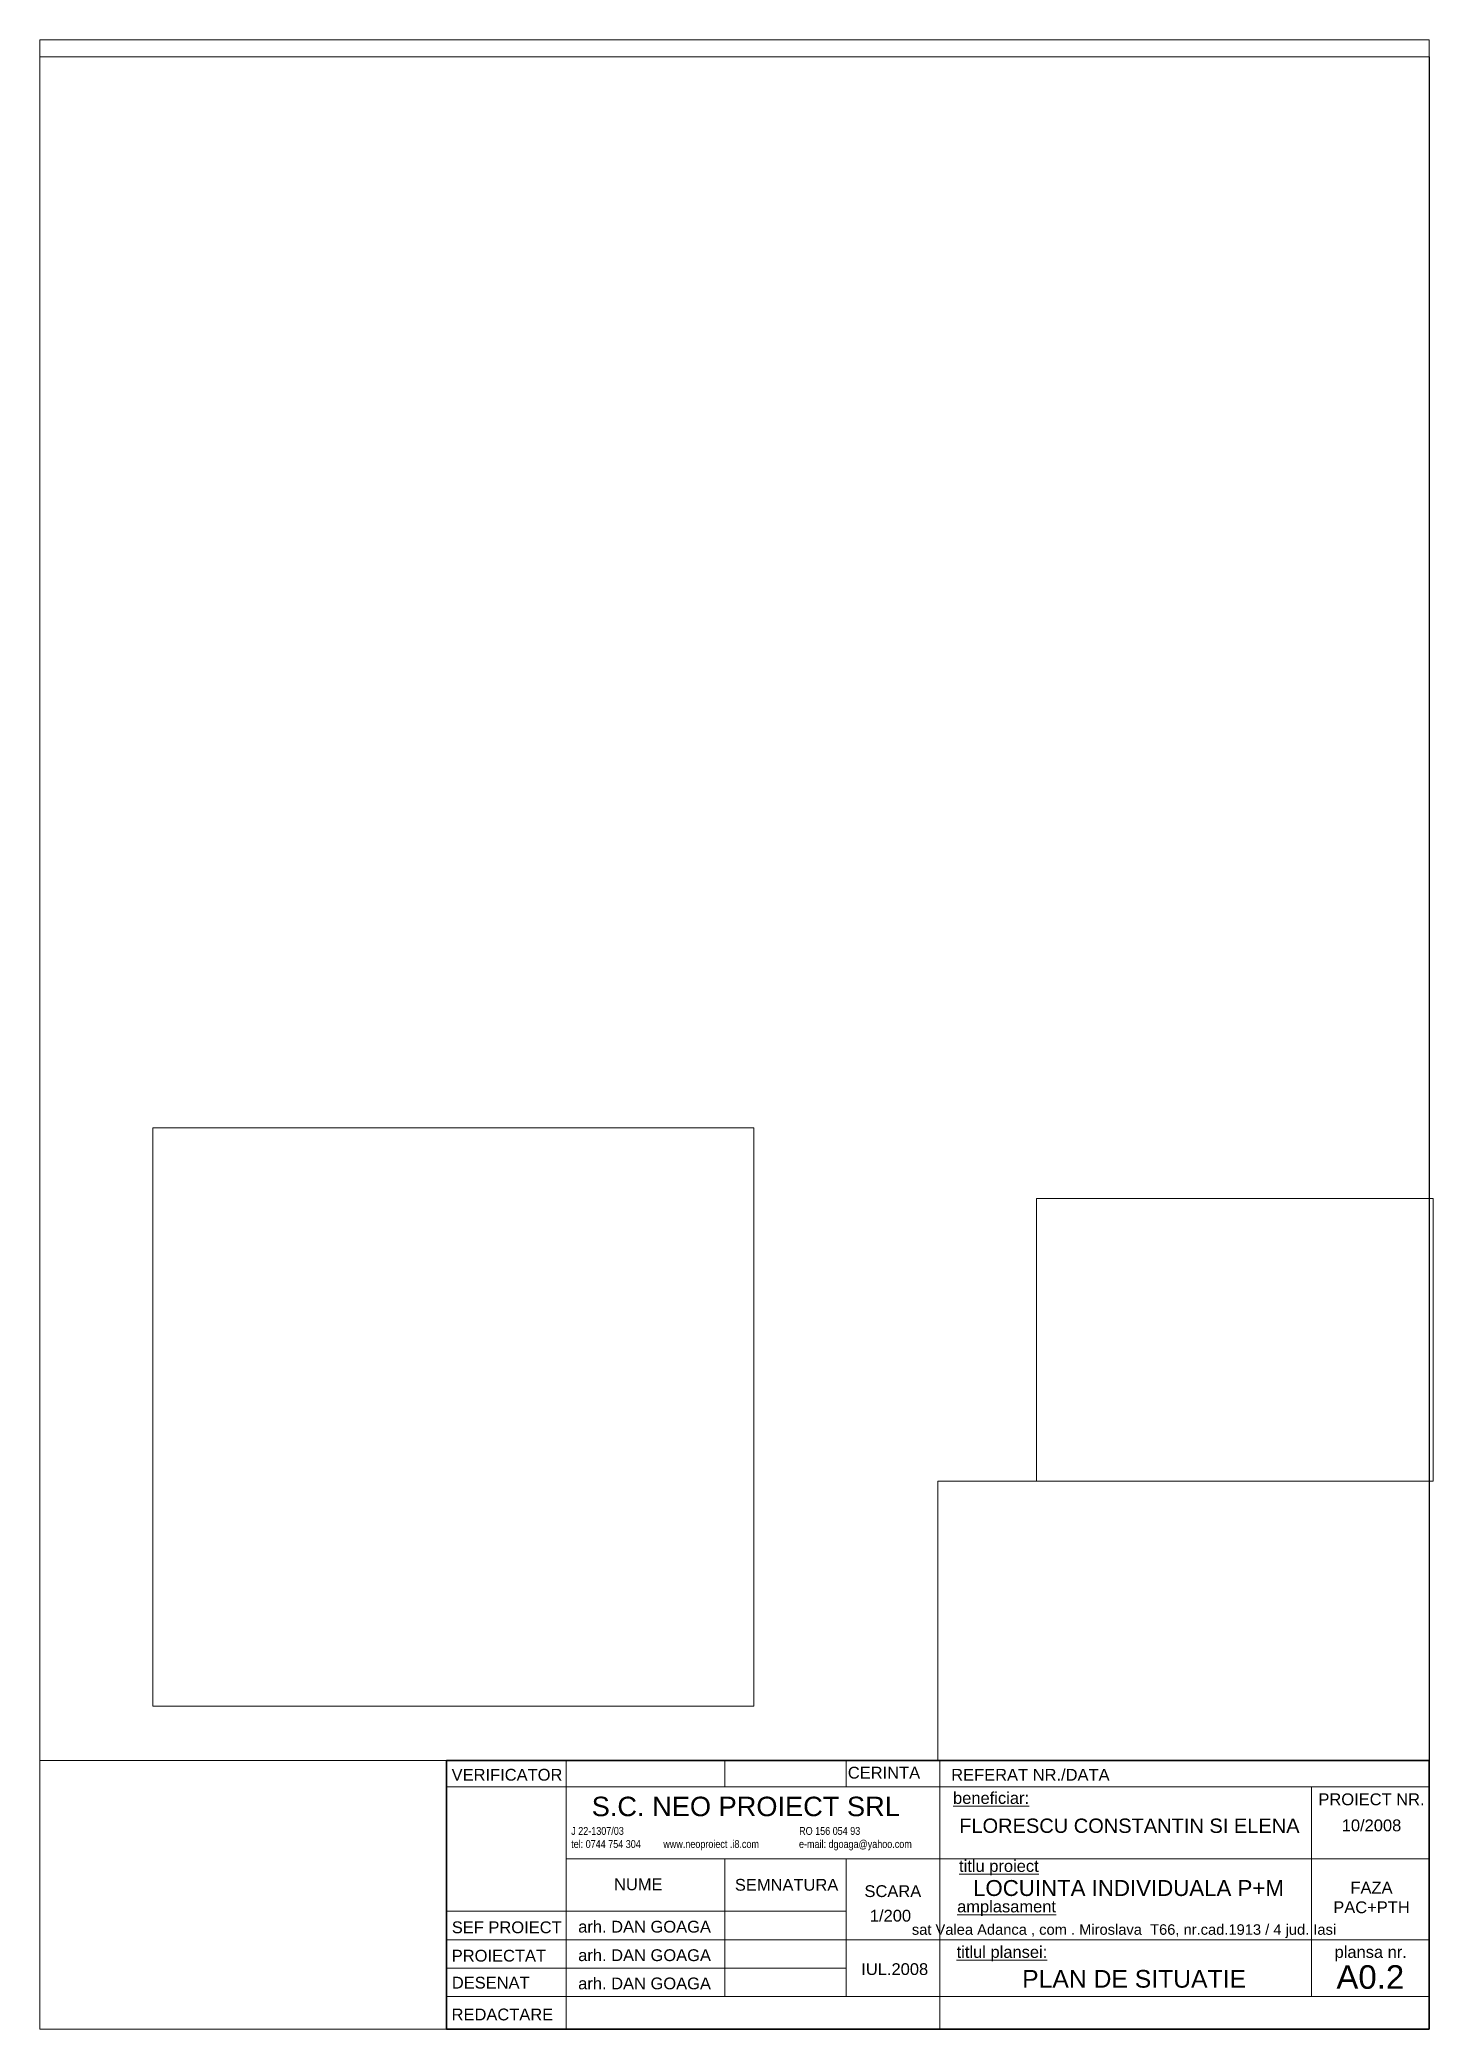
# Paper-space layout 'plan de situatie' of a CAD drawing. Header units: millimetres. Extents: x 1 to 200, y 2 to 287.
import ezdxf
from ezdxf.enums import TextEntityAlignment as Align

# ---------------------------------------------------------------- set-up
doc = ezdxf.new("R2010")
doc.units = ezdxf.units.MM
doc.header["$MEASUREMENT"] = 0
doc.layers.get('Defpoints').update_dxf_attribs({"color": 210, "lineweight": 0})
for name, color, linetype, lineweight in [('cartyus la 100', 161, 'Continuous', 9), ('CORP_PROPR', 3, 'Continuous', 70), ('cote', 10, 'Continuous', 9), ('FINE', 41, 'Continuous', 5), ('VEDERE03', 4, 'Continuous', 35)]:
    doc.layers.add(name, color=color, linetype=linetype, lineweight=lineweight)
doc.styles.add('gogu', font='arial.ttf', dxfattribs={"height": 12})

psp = doc.layouts.new('plan de situatie')

# ---------------------------------------------------------------- linework, layer by layer
at = {"layer": 'cartyus la 100', "ltscale": 0.2}
for p, q in [((76.04, 40.49), (76.04, 36.74)), ((98.75, 40.49), (98.75, 36.74)), ((116.1, 40.49), (116.1, 36.74)), ((199.53, 36.74), (199.53, 40.49)), ((199.53, 36.74), (58.91, 36.74)), ((58.91, 36.74), (136.19, 36.74)), ((58.91, 36.74), (58.91, 6.74)), ((76.04, 36.74), (76.04, 2.05)), ((182.66, 36.74), (182.66, 6.74)), ((199.53, 36.74), (199.53, 6.74)), ((76.04, 26.43), (199.53, 26.43)), ((98.75, 26.43), (98.75, 6.74)), ((116.1, 26.43), (116.1, 6.74)), ((58.91, 18.93), (116.1, 18.93)), ((58.91, 14.86), (199.53, 14.86)), ((58.91, 10.8), (116.1, 10.8)), ((58.91, 6.74), (199.53, 6.74)), ((189.42, 6.74), (199.53, 6.74))]:
    psp.add_line(p, q, dxfattribs=at)
at = {"layer": 'cartyus la 100'}
for p, q in [((129.51, 40.49), (129.51, 6.74)), ((129.51, 6.74), (129.51, 2.05))]:
    psp.add_line(p, q, dxfattribs=at)
at = {"layer": 'cartyus la 100', "ltscale": 10}
psp.add_line((199.53, 6.74), (199.53, 2.05), dxfattribs=at)
at = {"layer": 'CORP_PROPR', "ltscale": 10}
psp.add_line((58.91, 36.74), (58.91, 36.74), dxfattribs=at)
at = {"layer": 'cote', "ltscale": 10}
psp.add_lwpolyline([(199.53, 2.05), (0.74, 2.05), (0.74, 286.63), (199.53, 286.63)], close=True, dxfattribs=at)
at = {"layer": 'Defpoints', "ltscale": 2}
psp.add_line((58.91, 40.49), (58.91, 37.23), dxfattribs=at)
at = {"layer": 'VEDERE03', "ltscale": 0.2}
for p, q in [((199.53, 40.49), (58.91, 40.49)), ((58.91, 36.74), (58.91, 40.49)), ((199.53, 40.49), (199.53, 2.05)), ((58.91, 36.74), (58.91, 6.74)), ((58.91, 6.74), (58.91, 2.05)), ((58.91, 2.05), (199.53, 2.05))]:
    psp.add_line(p, q, dxfattribs=at)

# ---------------------------------------------------------------- texts
at = {"layer": 'cartyus la 100', "style": 'gogu'}
for s, height, p in [('VERIFICATOR', 1.6875, (67.58, 38.45)), ('CERINTA ', 1.687, (121.84, 38.75)), ('REFERAT NR./DATA', 1.6875, (142.46, 38.45)), ('S.C. NEO PROIECT SRL ', 2.7844, (102.28, 33.92)), ('%%Ubeneficiar:', 1.6875, (136.83, 35.13)), ('PROIECT NR.', 1.6875, (191.26, 34.94)), ('FLORESCU CONSTANTIN SI ELENA', 2.0503, (156.62, 31.16)), ('%%utitlu proiect', 1.6875, (137.95, 25.4)), ('NUME', 1.687, (86.36, 22.78)), ('SEMNATURA', 1.687, (107.58, 22.71)), ('LOCUINTA INDIVIDUALA P+M', 2.2781, (156.49, 22.25)), ('%%Uamplasament', 1.6875, (139.05, 19.61)), ('SEF PROIECT', 1.6875, (67.54, 16.63)), ('arh. DAN GOAGA', 1.6875, (87.26, 16.72)), ('1/200', 1.687, (122.44, 18.29)), ('PROIECTAT', 1.687, (66.42, 12.57)), ('arh. DAN GOAGA', 1.6875, (87.26, 12.64)), ('IUL.2008', 1.687, (123.05, 10.65)), ('IUL.2008', 1.687, (123.05, 10.65)), ('%%Utitlul plansei:', 1.6875, (138.39, 13.1)), ('plansa nr.', 1.687, (191.15, 13.1)), ('DESENAT', 1.687, (65.25, 8.71)), ('arh. DAN GOAGA', 1.6875, (87.26, 8.6)), ('  PLAN DE SITUATIE', 2.5312, (156.31, 9.26)), ('A0.2', 3.375, (191.09, 9.52)), ('REDACTARE', 1.687, (66.92, 4.16))]:
    psp.add_text(s, height=height, dxfattribs=at).set_placement(p, align=Align.MIDDLE_CENTER)
at = {"layer": 'cartyus la 100', "ltscale": 0.8, "style": 'gogu'}
psp.add_text(' sat Valea Adanca , com . Miroslava  T66, nr.cad.1913 / 4 jud. Iasi', height=1.5036, dxfattribs=at).set_placement((155.56, 16.31), align=Align.MIDDLE_CENTER)
at = {"layer": 'cartyus la 100', "style": 'gogu'}
for s, insert, char_height, width, attachment_point in [('10/2008', (191.26, 31.2), 1.687, 8.929, 5), ('  {\\fArial Narrow|b0|i0|c0|p34;\\H1.2x;J 22-1307/03                                                                      RO 156 054 93\\P  tel: 0744 754 304         www.neoproiect .i8.com                e-mail: dgoaga@yahoo.com}', (76.04, 30.98), 0.9375, 53.4724, 1), ('FAZA \\PPAC+PTH', (191.26, 20.89), 1.687, 8.929, 5), ('{SCARA \\P}', (122.78, 21.79), 1.687, 9.8303, 5)]:
    psp.add_mtext(s, dxfattribs=dict(at, insert=insert, char_height=char_height, width=width, attachment_point=attachment_point))

# ---------------------------------------------------------------- viewports
at = {"layer": 'Defpoints', "ltscale": 10}
for center, size, view_center_point, view_height, status in [((171.71, 100.66), (56.75, 40.4433), (28623.781, -29627.577), 808.86525, 4), ((164.38, 60.47), (70.31, 39.9527), (28477.074, -30431.537), 799.05346, 5)]:
    psp.add_viewport(center=center, size=size, view_center_point=view_center_point, view_height=view_height, status=status, dxfattribs=at)
at = {"layer": 'FINE', "ltscale": 10}
psp.add_viewport(center=(100.14, 162.34), size=(198.8, 243.702), view_center_point=(33267.95, -28566.844), view_height=4874.0359, dxfattribs=at)
psp.add_viewport(center=(59.88, 89.63), size=(85.98, 82.7106), view_center_point=(37649.241, -28368.156), view_height=2757.02131, status=3, dxfattribs=at)

doc.saveas('drawing.dxf')
